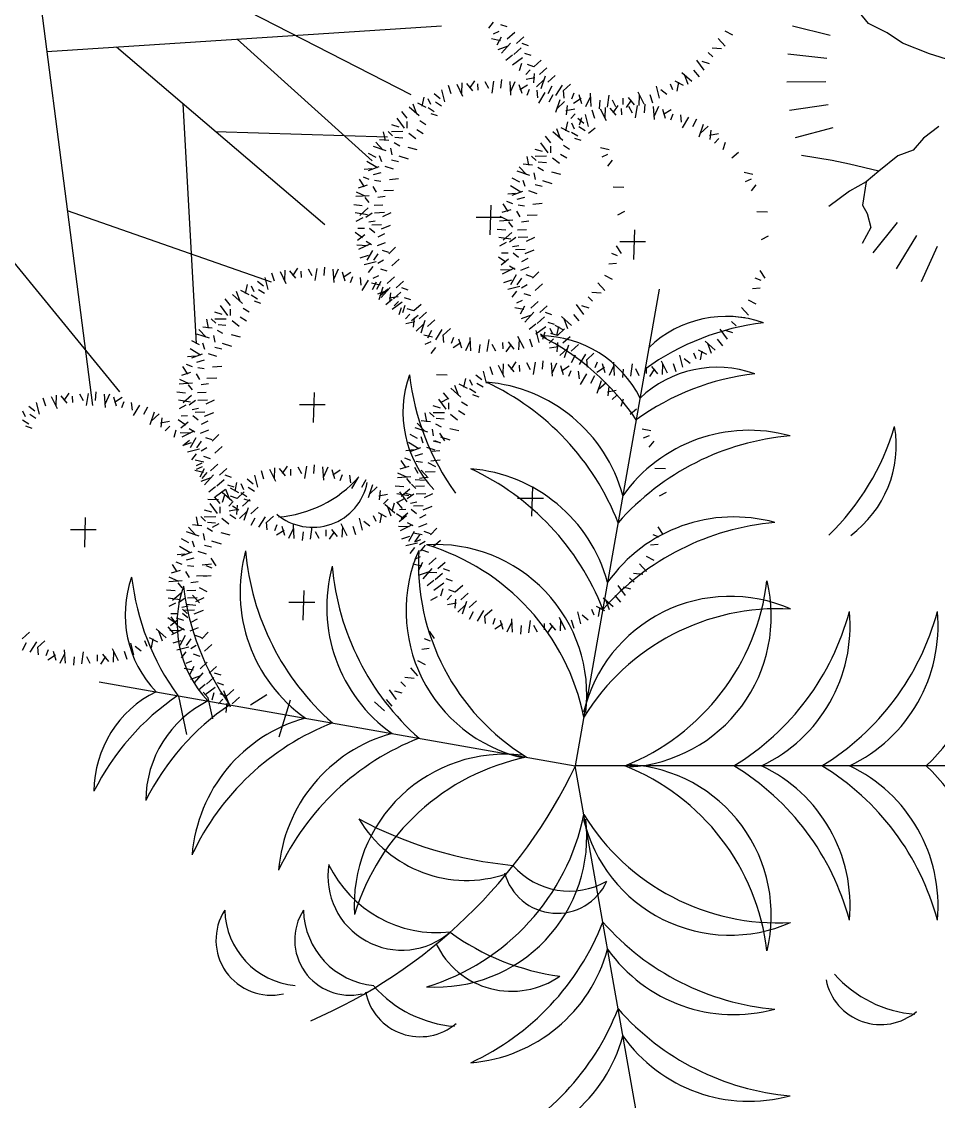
# Model space of a CAD drawing. Header units: millimetres. Extents: x 216896 to 446004, y 63591 to 243769.
# Drawn here: x 395228 to 396462, y 88047 to 89499 of the extents above; entities that cross this region are included whole.
import ezdxf

# ---------------------------------------------------------------- set-up
doc = ezdxf.new("R2010")
doc.units = ezdxf.units.MM
doc.layers.add('green', color=7, linetype='Continuous', true_color=0x45e718)
doc.layers.add('trees', color=7, linetype='Continuous', true_color=0x547000)

msp = doc.modelspace()

# ---------------------------------------------------------------- linework, layer by layer
at = {"layer": 'green'}
for p, q in [((394965.3, 89804.5), (395751.7, 89401.2)), ((395234.8, 89666.3), (395323.1, 88982.8)), ((394878, 89589.7), (395359.3, 89001.3)), ((395261.6, 89459.1), (395793, 89493.5)), ((395862.4, 89498.4), (395855.9, 89490.4)), ((395881.4, 89492), (395872.8, 89494.9)), ((395517.7, 89475.6), (395699.7, 89312.1)), ((395860.3, 89476.4), (395872.1, 89473.9)), ((395870, 89485.9), (395862.2, 89482.4)), ((395867.7, 89467.8), (395873.6, 89478.9)), ((395891.3, 89484.6), (395881.4, 89475.7)), ((395903.7, 89478.6), (395893.8, 89469.8)), ((396174.6, 89466.2), (396165, 89476.6)), ((396174.1, 89486.8), (396184.4, 89481.4)), ((395355.2, 89465.1), (395635.6, 89226.2)), ((395869.2, 89461.6), (395882.5, 89466.5)), ((395885.5, 89470.2), (395873.6, 89456.7)), ((395900, 89463.8), (395890.1, 89454.9)), ((395909.8, 89466.8), (395901.2, 89469.8)), ((396169.5, 89462.5), (396157, 89463.7)), ((395888.4, 89454.2), (395879.5, 89446.8)), ((395901.8, 89450.5), (395888.4, 89440.6)), ((395913.5, 89453.5), (395904.9, 89456.4)), ((395927.1, 89447.5), (395917.2, 89438.6)), ((396135.8, 89447.3), (396145.7, 89434)), ((396143.2, 89445.9), (396153.1, 89442.9)), ((396151.9, 89457.7), (396158.1, 89451.8)), ((395900.3, 89443.1), (395897.3, 89433.2)), ((395912.1, 89434.4), (395906.2, 89428.3)), ((395917.2, 89438.6), (395908.6, 89441.6)), ((395916.9, 89416.8), (395918.1, 89429.3)), ((395934.5, 89437.2), (395924.7, 89428.3)), ((396116.1, 89431), (396129.7, 89419.2)), ((396132.1, 89434), (396139.5, 89425.1)), ((395821.7, 89398.7), (395813.7, 89414.8)), ((395820, 89417), (395819.5, 89402.8)), ((395826.3, 89416), (395834.3, 89406.3)), ((395837.1, 89419.6), (395830.3, 89409.6)), ((395842.1, 89406.9), (395841.9, 89415.5)), ((395856.6, 89409.2), (395851.7, 89418.3)), ((395860.8, 89402.9), (395863.2, 89419.3)), ((395872.8, 89409.7), (395873.9, 89421.3)), ((395886.3, 89400.5), (395885, 89418.5)), ((395891.7, 89418.1), (395885.7, 89405.2)), ((395897.1, 89414.8), (395900.7, 89402.8)), ((395906.7, 89422), (395918.6, 89424.2)), ((395920.6, 89411.7), (395931, 89421.3)), ((395932.4, 89425.9), (395926.6, 89408.8)), ((395945.6, 89426.8), (395935.8, 89417.9)), ((395966.6, 89414.9), (395956.7, 89406)), ((396100.4, 89415.6), (396103.9, 89407.8)), ((396118.6, 89413.3), (396107.4, 89419.2)), ((396109.9, 89405.9), (396112.4, 89417.7)), ((396124.7, 89414.7), (396119.8, 89428.1)), ((395791, 89395.4), (395783, 89401.9)), ((395797.3, 89391.2), (395793.2, 89407.3)), ((395805.8, 89402.1), (395802.3, 89413.1)), ((395908.4, 89413.9), (395898.3, 89407.3)), ((395908.2, 89400.3), (395911.3, 89408.3)), ((395922.5, 89396.9), (395921.4, 89407.1)), ((395923.9, 89389.5), (395932.5, 89403.7)), ((395941.2, 89412.2), (395935.9, 89402)), ((395937.7, 89391.2), (395943.1, 89401.4)), ((395955, 89413.9), (395946.4, 89399.7)), ((395956.4, 89406.5), (395957.5, 89396.2)), ((395970.7, 89403), (395967.6, 89395.1)), ((395981.8, 89388.6), (395978.2, 89400.6)), ((395992.7, 89402.9), (395993.9, 89384.9)), ((396018.1, 89400.4), (396015.7, 89384)), ((396057.2, 89404.7), (396065.2, 89388.5)), ((396058.9, 89386.3), (396059.5, 89400.5)), ((396073.1, 89401.3), (396076.6, 89390.2)), ((396081.7, 89412.2), (396085.7, 89396.1)), ((396087.9, 89408), (396095.9, 89401.5)), ((395444.7, 89388.9), (395462.6, 89065.7)), ((395754.2, 89388.6), (395759.1, 89375.3)), ((395760.4, 89390.1), (395771.5, 89384.2)), ((395769, 89397.5), (395766.5, 89385.7)), ((395778.5, 89387.7), (395775, 89395.6)), ((395792.7, 89385.5), (395784.5, 89390.8)), ((395946.6, 89377.5), (395952.3, 89394.5)), ((395958.3, 89391.7), (395947.9, 89382)), ((395962, 89386.5), (395960.8, 89374)), ((395970.5, 89389.4), (395980.6, 89396.1)), ((395987.2, 89385.2), (395993.2, 89398.2)), ((396006.1, 89393.6), (396005, 89382.1)), ((396022.3, 89394.1), (396027.2, 89385.1)), ((396030.3, 89386.5), (396023.5, 89376.5)), ((396036.8, 89396.4), (396037, 89387.9)), ((396041.8, 89383.8), (396048.6, 89393.8)), ((396052.6, 89387.3), (396044.6, 89397)), ((396054, 89369.8), (396056.5, 89386.2)), ((396066.1, 89376.6), (396067.1, 89388.1)), ((396079.5, 89367.4), (396078.3, 89385.3)), ((395746.8, 89369.4), (395739.4, 89378.2)), ((395762.8, 89372.3), (395749.2, 89384.2)), ((395782.8, 89378.1), (395774.7, 89383.4)), ((395787.5, 89372.3), (395778.9, 89375.3)), ((395972.2, 89381.4), (395960.3, 89379.1)), ((395966.8, 89368.9), (395972.7, 89375.1)), ((395990.5, 89358.1), (395986.5, 89374.2)), ((395999, 89369), (395995.6, 89380)), ((396015, 89365.6), (396007, 89381.7)), ((396013.2, 89383.9), (396012.7, 89369.7)), ((396019.5, 89382.9), (396027.5, 89373.2)), ((396035.3, 89373.8), (396035.2, 89382.4)), ((396049.8, 89376.1), (396044.9, 89385.2)), ((396084.9, 89385), (396079, 89372.1)), ((396090.3, 89381.7), (396094, 89369.6)), ((396101.7, 89380.8), (396091.6, 89374.2)), ((396101.5, 89367.2), (396104.6, 89375.2)), ((396115.7, 89363.8), (396114.7, 89374)), ((395735.7, 89357.5), (395725.8, 89360.5)), ((395743.1, 89356), (395733.2, 89369.4)), ((395746.5, 89356), (395746.7, 89364.7)), ((395771.7, 89360.3), (395763.6, 89365.6)), ((395953.6, 89357), (395964.7, 89351)), ((395962.2, 89364.4), (395959.8, 89352.5)), ((395971.7, 89354.6), (395968.3, 89362.5)), ((395984.2, 89362.3), (395976.2, 89368.8)), ((395986, 89352.4), (395977.8, 89357.7)), ((395978.6, 89360.3), (395981.6, 89370.2)), ((395990.5, 89349.2), (395999.4, 89356.6)), ((396117.2, 89356.4), (396125.7, 89370.6)), ((396130.9, 89358), (396136.3, 89368.3)), ((396139.8, 89344.3), (396145.6, 89361.4)), ((396151.6, 89358.6), (396141.1, 89348.9)), ((395488.7, 89351.3), (395719.9, 89344.1)), ((395714.5, 89351.1), (395716.8, 89339.2)), ((395727, 89345.7), (395720.9, 89351.6)), ((395740.7, 89351.3), (395725.5, 89351)), ((395740.6, 89342.6), (395729.8, 89343.5)), ((395758.4, 89341.5), (395749, 89348.9)), ((395768, 89348.5), (395759.8, 89353.7)), ((395940, 89336.2), (395932.6, 89345.1)), ((395956.1, 89339.2), (395942.5, 89351)), ((395947.4, 89355.5), (395952.4, 89342.2)), ((395976.1, 89345), (395967.9, 89350.3)), ((395980.8, 89339.2), (395972.1, 89342.2)), ((396165.4, 89348.3), (396153.5, 89346)), ((396155.3, 89353.4), (396154.1, 89340.9)), ((396160, 89335.8), (396166, 89342)), ((395718.5, 89325.4), (395701.4, 89331.2)), ((395704.3, 89337.2), (395713.9, 89326.7)), ((395709.4, 89340.9), (395721.9, 89339.7)), ((395726.2, 89320.1), (395724.5, 89329.1)), ((395736.6, 89331.8), (395729.1, 89336)), ((395760, 89326.8), (395748, 89329.8)), ((395928.9, 89324.4), (395919, 89327.3)), ((395936.3, 89322.9), (395926.4, 89336.2)), ((395939.8, 89322.9), (395939.9, 89331.6)), ((395965, 89327.2), (395956.8, 89332.5)), ((396018.6, 89326.9), (396006.8, 89329.4)), ((396171.9, 89327.2), (396174.9, 89337)), ((395704.8, 89316.5), (395694.5, 89321.9)), ((395712.3, 89310.5), (395709.4, 89318.6)), ((395735, 89310.7), (395725.5, 89312.9)), ((395748.4, 89314.3), (395735.7, 89318.5)), ((395907.8, 89317.9), (395910.1, 89306)), ((395920.3, 89312.5), (395914.1, 89318.5)), ((395934, 89318.2), (395918.7, 89317.9)), ((395951.6, 89308.4), (395942.2, 89315.8)), ((395961.3, 89315.4), (395953.1, 89320.6)), ((396008.9, 89317.5), (396016.7, 89320.9)), ((396016.5, 89305), (396023, 89313)), ((396183.7, 89316), (396192.6, 89323.5)), ((395699.1, 89301.3), (395688.8, 89300.3)), ((395706.5, 89302.8), (395692.2, 89311.3)), ((395708.4, 89304), (395694.2, 89298.6)), ((395728.3, 89300.8), (395717, 89304.6)), ((395897.5, 89304), (395907.2, 89293.6)), ((395902.6, 89307.8), (395915.2, 89306.6)), ((395929.9, 89298.7), (395922.3, 89302.9)), ((395933.9, 89309.5), (395923.1, 89310.4)), ((395682, 89287.3), (395688.7, 89277.2)), ((395695.6, 89287.1), (395687.6, 89290.2)), ((395711.3, 89295.8), (395700.8, 89293)), ((395711.2, 89284.3), (395702.7, 89285.6)), ((395734.9, 89287.6), (395722.6, 89286.3)), ((395898, 89283.4), (395887.8, 89288.8)), ((395911.7, 89292.3), (395894.7, 89298.1)), ((395905.5, 89277.4), (395902.7, 89285.5)), ((395919.5, 89287), (395917.7, 89295.9)), ((395941.6, 89281.2), (395929, 89285.3)), ((395953.3, 89293.6), (395941.3, 89296.7)), ((396211.9, 89293.8), (396200, 89296.3)), ((396202.1, 89284.4), (396210, 89287.8)), ((395677.8, 89270.5), (395690.7, 89264.6)), ((395681.1, 89275.9), (395693.2, 89279.6)), ((395705.5, 89269.8), (395700.8, 89277.6)), ((395728.2, 89271.9), (395715, 89271.5)), ((395899.7, 89269.7), (395885.5, 89278.2)), ((395901.7, 89270.9), (395887.4, 89265.4)), ((395921.6, 89267.7), (395910.2, 89271.5)), ((395928.3, 89277.6), (395918.8, 89279.7)), ((396038.2, 89276), (396024, 89276.5)), ((396209.8, 89271.8), (396216.3, 89279.8)), ((395695.5, 89265.1), (395677.5, 89263.9)), ((395695.6, 89255.9), (395690.2, 89262.6)), ((395716.9, 89263.9), (395707.3, 89262.7)), ((395888.9, 89254), (395880.9, 89257.1)), ((395892.3, 89268.2), (395882.1, 89267.2)), ((395904.5, 89262.7), (395894.1, 89259.9)), ((395289.2, 89245.2), (395563.5, 89149.3)), ((395686.2, 89251.7), (395674.7, 89252.7)), ((395693, 89239.6), (395676.6, 89242.1)), ((395694.2, 89248.6), (395682.7, 89238.6)), ((395699.7, 89241.8), (395690.8, 89235.6)), ((395714, 89252.4), (395702.1, 89252)), ((395715.9, 89242.3), (395702.6, 89241.8)), ((395724.8, 89242.2), (395713.6, 89236.8)), ((395859.1, 89252.3), (395857.9, 89212.3)), ((395874.4, 89242.8), (395886.4, 89246.5)), ((395875.3, 89254.2), (395881.9, 89244)), ((395898.7, 89236.6), (395894, 89244.5)), ((395904.5, 89251.2), (395895.9, 89252.5)), ((395928.2, 89254.5), (395915.9, 89253.2)), ((396030.3, 89239.4), (396039.4, 89244.3)), ((396231.4, 89242.8), (396217.2, 89243.4)), ((395686.7, 89235.4), (395677.7, 89230.6)), ((395703.6, 89231), (395695.1, 89229.3)), ((395712.2, 89226), (395698.9, 89225.5)), ((395873.9, 89236), (395839.4, 89236)), ((395888.7, 89232), (395870.7, 89230.8)), ((395871.1, 89237.4), (395884, 89231.5)), ((395888.9, 89222.8), (395883.4, 89229.5)), ((395910.2, 89230.8), (395900.5, 89229.6)), ((395921.5, 89238.8), (395908.2, 89238.3)), ((395676.4, 89215.9), (395686.4, 89209.1)), ((395679.9, 89205.1), (395689.6, 89213.1)), ((395689, 89221), (395680.4, 89220.8)), ((395703.2, 89215.3), (395696.1, 89221.1)), ((395715.9, 89213.8), (395707.3, 89209.4)), ((395723.8, 89225.2), (395711.5, 89220.2)), ((395879.5, 89218.6), (395867.9, 89219.6)), ((395887.5, 89215.4), (395876, 89205.4)), ((395907.3, 89219.3), (395895.3, 89218.9)), ((396052.4, 89219.2), (396051.1, 89179.2)), ((396223.6, 89206.2), (396232.7, 89211.1)), ((395678.9, 89198.9), (395693.1, 89198.3)), ((395697.3, 89200.6), (395681.1, 89192.6)), ((395698.6, 89199), (395691.2, 89203.4)), ((395717.2, 89201.9), (395706, 89197.5)), ((395886.3, 89206.5), (395869.9, 89209)), ((395880, 89202.3), (395870.9, 89197.4)), ((395892.9, 89208.7), (395884.1, 89202.5)), ((395896.9, 89197.8), (395888.4, 89196.2)), ((395909.2, 89209.2), (395895.9, 89208.7)), ((395918, 89209), (395906.9, 89203.7)), ((396035.1, 89187.5), (396028.4, 89197.6)), ((396067.2, 89202.9), (396032.6, 89202.9)), ((395693.9, 89184.6), (395682.8, 89181.2)), ((395699.9, 89191.6), (395692.5, 89178.2)), ((395707.3, 89187.1), (395701.1, 89178.2)), ((395722.1, 89188.6), (395713.4, 89191.6)), ((395730.7, 89196), (395722.1, 89187.1)), ((395869.6, 89182.8), (395879.6, 89176)), ((395882.3, 89187.8), (395873.7, 89187.7)), ((395896.4, 89182.2), (395889.3, 89188)), ((395905.4, 89192.9), (395892.2, 89192.4)), ((395917.1, 89192), (395904.8, 89187.1)), ((396021.5, 89187.7), (396029.4, 89184.6)), ((395599.2, 89167.5), (395592.4, 89157.5)), ((395635, 89157.7), (395636, 89169.2)), ((395704.8, 89176.1), (395688.7, 89172.1)), ((395700.6, 89169.8), (395694, 89161.9)), ((395714.7, 89178.2), (395707.3, 89173.8)), ((395735.7, 89179.7), (395725.8, 89170.8)), ((395873.2, 89172), (395882.9, 89180)), ((395890.5, 89167.5), (395874.4, 89159.5)), ((395891.9, 89165.9), (395884.5, 89170.3)), ((395910.4, 89168.8), (395899.3, 89164.4)), ((395909.2, 89180.7), (395900.5, 89176.2)), ((396018, 89173.5), (396028.3, 89174.5)), ((395559.4, 89139.1), (395555.4, 89155.2)), ((395567.9, 89150), (395564.5, 89161.1)), ((395583.9, 89146.6), (395575.9, 89162.8)), ((395582.1, 89165), (395581.6, 89150.8)), ((395588.4, 89164), (395596.4, 89154.3)), ((395604.2, 89154.9), (395604, 89163.4)), ((395618.7, 89157.2), (395613.8, 89166.2)), ((395622.9, 89150.9), (395625.3, 89167.3)), ((395648.4, 89148.4), (395647.2, 89166.4)), ((395653.8, 89166.1), (395647.9, 89153.1)), ((395659.2, 89162.7), (395662.9, 89150.7)), ((395670.6, 89161.9), (395660.4, 89155.2)), ((395670.4, 89148.3), (395673.5, 89156.3)), ((395684.6, 89144.8), (395683.6, 89155.1)), ((395708.2, 89157.3), (395700.4, 89153.9)), ((395719.6, 89163.4), (395711, 89166.4)), ((395729.5, 89156), (395719.6, 89147.1)), ((395872.2, 89165.7), (395886.4, 89165.2)), ((395893.1, 89158.5), (395885.7, 89145.1)), ((395900.5, 89154), (395894.4, 89145.1)), ((395915.3, 89155.5), (395906.7, 89158.5)), ((395924, 89162.9), (395915.3, 89154)), ((396012.3, 89158.3), (396022.5, 89152.9)), ((396214.7, 89154.6), (396222.7, 89151.5)), ((396228.3, 89154.4), (396221.7, 89164.5)), ((395531.1, 89145.5), (395528.7, 89133.6)), ((395540.6, 89135.7), (395537.2, 89143.5)), ((395553.1, 89143.3), (395545.1, 89149.8)), ((395554.8, 89133.5), (395546.7, 89138.7)), ((395686.1, 89137.4), (395694.6, 89151.6)), ((395698.4, 89147.9), (395710.3, 89145.4)), ((395699.8, 89139.1), (395705.2, 89149.3)), ((395705.9, 89139.2), (395711.8, 89150.3)), ((395708.7, 89125.4), (395714.4, 89142.5)), ((395720.4, 89139.6), (395710, 89130)), ((395723.6, 89141.7), (395711.8, 89128.1)), ((395741.8, 89150.1), (395732, 89141.2)), ((395748, 89138.2), (395739.4, 89141.2)), ((395887.1, 89151.5), (395876.1, 89148.1)), ((395898, 89143), (395881.9, 89139)), ((395907.9, 89145.1), (395900.5, 89140.7)), ((395928.9, 89146.6), (395919, 89137.7)), ((396085.9, 89139.2), (395972.9, 88498.4)), ((396012.8, 89137.6), (396003.2, 89148.1)), ((396211.3, 89140.3), (396221.5, 89141.4)), ((395508.9, 89117.3), (395501.5, 89126.2)), ((395525, 89120.3), (395511.4, 89132.1)), ((395516.3, 89136.6), (395521.3, 89123.2)), ((395522.5, 89138), (395533.6, 89132.1)), ((395545, 89126.1), (395536.8, 89131.3)), ((395707.3, 89133), (395720.7, 89138)), ((395726.6, 89125.6), (395717.7, 89118.2)), ((395734.3, 89129.3), (395722.4, 89127.1)), ((395724.2, 89134.5), (395722.9, 89122)), ((395738.1, 89135.3), (395728.3, 89126.4)), ((395751.7, 89124.9), (395743.1, 89127.9)), ((395893.8, 89136.7), (395887.3, 89128.7)), ((395901.5, 89124.2), (395893.6, 89120.8)), ((395912.9, 89130.3), (395904.2, 89133.3)), ((395990.1, 89129.2), (395996.2, 89123.2)), ((396007.7, 89133.9), (395995.2, 89135.1)), ((396205.5, 89125.1), (396215.8, 89119.8)), ((395505.2, 89104), (395495.3, 89117.3)), ((395508.7, 89104), (395508.8, 89112.6)), ((395533.9, 89108.3), (395525.7, 89113.5)), ((395549.7, 89120.3), (395541, 89123.2)), ((395739.9, 89121.9), (395726.6, 89112.1)), ((395728.9, 89116.9), (395734.8, 89123)), ((395738.4, 89114.5), (395735.5, 89104.7)), ((395740.8, 89108.2), (395743.7, 89118.1)), ((395755.4, 89110.1), (395746.8, 89113.1)), ((395765.3, 89119), (395755.4, 89110.1)), ((395891.7, 89114.7), (395903.5, 89112.3)), ((395899.1, 89106.1), (395905, 89117.2)), ((395922.7, 89122.9), (395912.9, 89114)), ((395935.1, 89117), (395925.2, 89108.1)), ((395974, 89118.8), (395983.9, 89105.5)), ((395981.4, 89117.3), (395991.3, 89114.3)), ((396206.1, 89104.5), (396196.4, 89114.9)), ((395476.7, 89099), (395478.9, 89087.1)), ((395489.2, 89093.6), (395483, 89099.5)), ((395502.9, 89099.2), (395487.6, 89099)), ((395497.8, 89105.5), (395487.9, 89108.4)), ((395520.5, 89089.4), (395511.1, 89096.8)), ((395530.2, 89096.4), (395522, 89101.7)), ((395750.3, 89105.9), (395744.4, 89099.7)), ((395744.9, 89093.4), (395756.8, 89095.7)), ((395752.6, 89097.1), (395761.5, 89104.5)), ((395755, 89088.3), (395756.3, 89100.8)), ((395772.7, 89108.6), (395762.8, 89099.7)), ((395770.5, 89097.3), (395764.8, 89080.3)), ((395783.8, 89098.2), (395773.9, 89089.4)), ((395900.6, 89099.9), (395913.9, 89104.9)), ((395916.9, 89108.6), (395905, 89095)), ((395931.4, 89102.2), (395921.5, 89093.3)), ((395941.3, 89105.1), (395932.6, 89108.1)), ((395954.3, 89102.5), (395967.8, 89090.6)), ((395962.9, 89086.2), (395958, 89099.5)), ((395970.3, 89105.5), (395977.7, 89096.6)), ((396183.3, 89096), (396189.5, 89090.1)), ((396200.9, 89100.8), (396188.4, 89102)), ((395466.4, 89085.1), (395476.1, 89074.7)), ((395471.5, 89088.8), (395484.1, 89087.6)), ((395498.7, 89079.7), (395491.2, 89083.9)), ((395502.7, 89090.6), (395492, 89091.5)), ((395758.8, 89083.1), (395769.2, 89092.8)), ((395779.4, 89083.7), (395774, 89073.4)), ((395793.1, 89085.3), (395784.6, 89071.1)), ((395804.8, 89086.4), (395794.9, 89077.5)), ((395919.8, 89092.5), (395911, 89085.1)), ((395933.2, 89088.8), (395919.8, 89078.9)), ((395919.8, 89083.6), (395923.8, 89067.5)), ((395931.7, 89081.4), (395928.7, 89071.5)), ((395945, 89091.8), (395936.3, 89094.8)), ((395938.6, 89087.1), (395942.1, 89079.2)), ((395956.7, 89084.7), (395945.6, 89090.6)), ((395948.1, 89077.3), (395950.6, 89089.2)), ((395958.5, 89085.9), (395948.7, 89077)), ((396167.3, 89085.7), (396177.1, 89072.3)), ((396174.7, 89084.2), (396184.5, 89081.2)), ((395466.9, 89064.5), (395456.7, 89069.9)), ((395480.6, 89073.4), (395463.5, 89079.1)), ((395474.4, 89058.4), (395471.6, 89066.6)), ((395488.4, 89068), (395486.6, 89077)), ((395510.5, 89062.3), (395497.9, 89066.4)), ((395522.2, 89074.7), (395510.1, 89077.8)), ((395780.8, 89074.9), (395768.9, 89077.4)), ((395771, 89065.4), (395778.8, 89068.9)), ((395794.6, 89077.9), (395795.6, 89067.7)), ((395808.9, 89074.5), (395805.8, 89066.5)), ((395808.7, 89060.9), (395818.8, 89067.5)), ((395820, 89060), (395816.3, 89072.1)), ((395825.4, 89056.7), (395831.3, 89069.6)), ((395830.8, 89074.3), (395832, 89056.3)), ((395856.3, 89071.9), (395853.9, 89055.5)), ((395875, 89067.9), (395875.2, 89059.3)), ((395890.8, 89058.8), (395882.8, 89068.5)), ((395895.3, 89076.1), (395903.4, 89060)), ((395897.1, 89057.8), (395897.6, 89072)), ((395911.3, 89072.7), (395914.7, 89061.7)), ((395926.1, 89079.4), (395934.1, 89072.9)), ((395943.5, 89072.8), (395937.6, 89066.6)), ((395948.7, 89077), (395940, 89079.9)), ((395948.3, 89055.1), (395949.5, 89067.7)), ((395966, 89075.5), (395956.1, 89066.6)), ((396147.5, 89069.4), (396161.1, 89057.5)), ((396156.1, 89053.1), (396151.2, 89066.4)), ((396163.6, 89072.3), (396171, 89063.4)), ((395468.6, 89050.8), (395454.4, 89059.3)), ((395470.6, 89052), (395456.3, 89046.5)), ((395490.5, 89048.8), (395479.1, 89052.5)), ((395497.2, 89058.7), (395487.7, 89060.8)), ((395778.7, 89052.9), (395785.2, 89060.9)), ((395844.3, 89065.1), (395843.2, 89053.6)), ((395860.5, 89065.6), (395865.4, 89056.5)), ((395880, 89055.2), (395886.8, 89065.2)), ((395938.1, 89060.3), (395950, 89062.5)), ((395952, 89050), (395962.5, 89059.7)), ((395963.8, 89064.2), (395958, 89047.1)), ((395977.1, 89065.1), (395967.2, 89056.2)), ((395986.4, 89052.2), (395977.9, 89038)), ((395998, 89053.3), (395988.2, 89044.4)), ((396131.9, 89053.9), (396135.3, 89046.1)), ((396150, 89051.6), (396138.9, 89057.5)), ((396141.3, 89044.2), (396143.8, 89056)), ((395457.7, 89035), (395449.8, 89038.1)), ((395461.2, 89049.3), (395450.9, 89048.2)), ((395473.4, 89043.8), (395462.9, 89041)), ((395877.7, 89020.6), (395869.7, 89036.7)), ((395876, 89039), (395875.4, 89024.8)), ((395882.2, 89038), (395890.2, 89028.2)), ((395893, 89041.5), (395886.2, 89031.5)), ((395898, 89028.9), (395897.9, 89037.4)), ((395912.5, 89031.1), (395907.7, 89040.2)), ((395916.7, 89024.8), (395919.2, 89041.3)), ((395928.8, 89031.7), (395929.8, 89043.2)), ((395942.2, 89022.4), (395941, 89040.4)), ((395947.6, 89040), (395941.7, 89027.1)), ((395953, 89036.7), (395956.7, 89024.7)), ((395972.7, 89050.5), (395967.3, 89040.3)), ((395987.9, 89044.8), (395988.9, 89034.5)), ((396002.1, 89041.4), (395999, 89033.4)), ((396013.2, 89026.9), (396009.6, 89038.9)), ((396024.1, 89041.2), (396025.3, 89023.2)), ((396049.6, 89038.8), (396047.1, 89022.3)), ((396088.6, 89043), (396096.6, 89026.9)), ((396090.3, 89024.6), (396090.9, 89038.9)), ((396104.6, 89039.6), (396108, 89028.6)), ((396113.1, 89050.5), (396117.1, 89034.4)), ((396119.4, 89046.3), (396127.3, 89039.8)), ((395443.3, 89023.9), (395455.3, 89027.6)), ((395444.2, 89035.2), (395450.8, 89025.1)), ((395467.6, 89017.7), (395462.9, 89025.5)), ((395473.4, 89032.2), (395464.8, 89033.6)), ((395497.1, 89035.5), (395484.7, 89034.3)), ((395800.3, 89023.9), (395786.1, 89024.4)), ((395846.9, 89017.3), (395838.9, 89023.8)), ((395853.2, 89013.1), (395849.2, 89029.2)), ((395861.7, 89024), (395858.3, 89035)), ((395964.4, 89035.8), (395954.3, 89029.2)), ((395964.2, 89022.3), (395967.3, 89030.2)), ((395978.4, 89018.8), (395977.4, 89029.1)), ((395979.9, 89011.4), (395988.4, 89025.6)), ((395993.6, 89013.1), (395999, 89023.3)), ((396001.9, 89027.8), (396012, 89034.4)), ((396018.7, 89023.6), (396024.6, 89036.5)), ((396037.5, 89032), (396036.5, 89020.4)), ((396053.8, 89032.5), (396058.6, 89023.4)), ((396068.2, 89034.7), (396068.4, 89026.2)), ((396073.3, 89022.1), (396080.1, 89032.1)), ((396084.1, 89025.6), (396076.1, 89035.4)), ((395457.6, 89013.1), (395439.6, 89011.8)), ((395440, 89018.5), (395452.9, 89012.5)), ((395457.7, 89003.9), (395452.3, 89010.6)), ((395479.1, 89011.9), (395469.4, 89010.7)), ((395490.4, 89019.9), (395477.1, 89019.4)), ((395810.1, 89010.5), (395815.1, 88997.2)), ((395816.3, 89012), (395827.4, 89006.1)), ((395825, 89019.4), (395822.5, 89007.6)), ((395834.4, 89009.7), (395831, 89017.5)), ((395848.7, 89007.4), (395840.5, 89012.7)), ((396002.5, 88999.4), (396008.3, 89016.5)), ((396014.3, 89013.6), (396003.8, 89003.9)), ((396018, 89008.5), (396016.8, 88995.9)), ((395276.1, 88978.6), (395268, 88994.7)), ((395274.3, 88997), (395273.8, 88982.8)), ((395280.6, 88996), (395288.6, 88986.2)), ((395291.4, 88999.5), (395284.6, 88989.5)), ((395296.4, 88986.9), (395296.2, 88995.4)), ((395310.9, 88989.1), (395306, 88998.2)), ((395315.1, 88982.8), (395317.5, 88999.3)), ((395327.1, 88989.7), (395328.2, 89001.2)), ((395340.6, 88980.4), (395339.4, 88998.4)), ((395346, 88998), (395340.1, 88985.1)), ((395351.4, 88994.7), (395355.1, 88982.7)), ((395362.8, 88993.8), (395352.6, 88987.2)), ((395448.3, 88999.6), (395436.8, 89000.7)), ((395456.4, 88996.5), (395444.9, 88986.5)), ((395476.2, 89000.3), (395464.2, 89000)), ((395621.3, 89000.3), (395620, 88960.3)), ((395802.7, 88991.3), (395795.3, 89000.2)), ((395818.8, 88994.2), (395805.2, 89006.1)), ((395838.8, 89000), (395830.6, 89005.3)), ((395843.5, 88994.2), (395834.8, 88997.2)), ((396028.1, 89003.3), (396016.3, 89001.1)), ((396022.7, 88990.8), (396028.7, 88997)), ((395245.3, 88975.3), (395237.3, 88981.8)), ((395251.6, 88971.1), (395247.6, 88987.2)), ((395260.1, 88982), (395256.7, 88993)), ((395362.5, 88980.3), (395365.7, 88988.2)), ((395376.8, 88976.8), (395375.8, 88987.1)), ((395378.3, 88969.4), (395386.8, 88983.6)), ((395392, 88971.1), (395397.4, 88981.3)), ((395455.2, 88987.6), (395438.7, 88990)), ((395448.9, 88983.4), (395439.8, 88978.5)), ((395461.8, 88989.8), (395453, 88983.5)), ((395465.7, 88978.9), (395457.3, 88977.3)), ((395478, 88990.2), (395464.8, 88989.8)), ((395486.9, 88990.1), (395475.7, 88984.7)), ((395636.1, 88984), (395601.5, 88984)), ((395791.6, 88979.4), (395781.8, 88982.4)), ((395799, 88977.9), (395789.2, 88991.3)), ((395792.5, 88987.3), (395801.6, 88992.2)), ((395802.5, 88978), (395802.7, 88986.6)), ((395827.7, 88982.3), (395819.5, 88987.5)), ((396034.6, 88982.2), (396037.6, 88992.1)), ((395232.8, 88967.7), (395229.3, 88975.5)), ((395247, 88965.4), (395238.9, 88970.7)), ((395400.9, 88957.4), (395406.6, 88974.5)), ((395412.6, 88971.6), (395402.2, 88961.9)), ((395416.4, 88966.5), (395415.1, 88953.9)), ((395451.1, 88968.9), (395442.6, 88968.7)), ((395465.3, 88963.3), (395458.2, 88969)), ((395474.3, 88973.9), (395461.1, 88973.5)), ((395486, 88973.1), (395473.6, 88968.1)), ((395770.5, 88973), (395772.8, 88961.1)), ((395783, 88967.6), (395776.8, 88973.5)), ((395796.7, 88973.2), (395781.5, 88972.9)), ((395796.6, 88964.6), (395785.8, 88965.5)), ((395814.3, 88963.4), (395804.9, 88970.8)), ((395824, 88970.4), (395815.8, 88975.7)), ((396046.5, 88971.1), (396055.3, 88978.5)), ((395237.2, 88958), (395229, 88963.3)), ((395241.8, 88952.2), (395233.2, 88955.2)), ((395426.5, 88961.3), (395414.6, 88959.1)), ((395421.1, 88948.8), (395427, 88955)), ((395433, 88940.2), (395435.9, 88950.1)), ((395438.5, 88963.9), (395448.5, 88957.1)), ((395442, 88953.1), (395451.8, 88961.1)), ((395460.8, 88946.9), (395453.4, 88951.4)), ((395479.3, 88949.9), (395468.2, 88945.4)), ((395478.1, 88961.7), (395469.4, 88957.3)), ((395774.4, 88947.3), (395757.4, 88953.1)), ((395760.2, 88959.1), (395769.9, 88948.7)), ((395765.4, 88962.8), (395777.9, 88961.6)), ((395782.2, 88942), (395780.5, 88951)), ((395792.6, 88953.7), (395785, 88957.9)), ((395816, 88948.7), (395804, 88951.7)), ((396074.6, 88948.9), (396062.7, 88951.3)), ((395441, 88946.8), (395455.2, 88946.3)), ((395459.4, 88948.6), (395443.3, 88940.5)), ((395444.8, 88929.1), (395453.7, 88936.5)), ((395462, 88939.5), (395454.6, 88926.2)), ((395469.4, 88935.1), (395463.2, 88926.2)), ((395484.2, 88936.6), (395475.6, 88939.5)), ((395492.9, 88944), (395484.2, 88935.1)), ((395760.7, 88938.5), (395750.5, 88943.8)), ((395768.2, 88932.4), (395765.4, 88940.6)), ((395783.6, 88935.7), (395791.6, 88932.6)), ((395797.2, 88935.5), (395790.6, 88945.6)), ((395804.3, 88936.3), (395791.7, 88940.4)), ((396064.8, 88939.4), (396072.7, 88942.8)), ((395456, 88932.6), (395445, 88929.2)), ((395466.9, 88924.1), (395450.8, 88920)), ((395476.8, 88926.2), (395469.4, 88921.7)), ((395497.8, 88927.7), (395487.9, 88918.8)), ((395755, 88923.3), (395744.8, 88922.2)), ((395762.4, 88924.7), (395748.2, 88933.3)), ((395764.4, 88925.9), (395750.2, 88920.5)), ((395784.3, 88922.8), (395772.9, 88926.5)), ((395780.2, 88921.4), (395790.4, 88922.5)), ((395791, 88932.6), (395781.5, 88934.8)), ((396072.5, 88926.9), (396079, 88934.9)), ((395462.7, 88917.8), (395456.2, 88909.8)), ((395473, 88906.9), (395461.1, 88909.3)), ((395481.8, 88911.4), (395473.1, 88914.3)), ((395738, 88909.2), (395744.6, 88899.1)), ((395751.6, 88909), (395743.6, 88912.1)), ((395767.2, 88917.8), (395756.8, 88914.9)), ((395767.2, 88906.2), (395758.6, 88907.6)), ((395774.4, 88906.2), (395784.7, 88900.8)), ((395790.9, 88909.5), (395778.6, 88908.2)), ((395460.6, 88895.8), (395472.4, 88893.3)), ((395470.3, 88905.3), (395462.5, 88901.8)), ((395463.2, 88897.4), (395471, 88900.8)), ((395468, 88887.2), (395473.9, 88898.3)), ((395470.8, 88884.9), (395477.4, 88892.9)), ((395491.6, 88904), (395481.8, 88895.1)), ((395504, 88898), (395494.1, 88889.2)), ((395553.9, 88884), (395550.5, 88895)), ((395569.9, 88880.6), (395561.9, 88896.7)), ((395568.1, 88898.9), (395567.6, 88884.7)), ((395574.4, 88898), (395582.4, 88888.2)), ((395585.2, 88901.5), (395578.4, 88891.5)), ((395590.2, 88888.8), (395590.1, 88897.4)), ((395604.7, 88891.1), (395599.8, 88900.2)), ((395608.9, 88884.8), (395611.4, 88901.2)), ((395621, 88891.6), (395622, 88903.2)), ((395634.4, 88882.4), (395633.2, 88900.4)), ((395639.8, 88900), (395633.9, 88887.1)), ((395645.2, 88896.7), (395648.9, 88884.7)), ((395656.6, 88895.8), (395646.4, 88889.2)), ((395733.8, 88892.5), (395746.7, 88886.5)), ((395737.1, 88897.9), (395749.2, 88901.5)), ((395761.4, 88891.7), (395756.7, 88899.5)), ((395775, 88885.6), (395765.3, 88896)), ((395784.2, 88893.8), (395770.9, 88893.4)), ((396094.1, 88897.9), (396079.9, 88898.4)), ((395469.5, 88881), (395482.8, 88885.9)), ((395485.8, 88889.6), (395473.9, 88876.1)), ((395500.3, 88883.2), (395490.4, 88874.3)), ((395510.1, 88886.2), (395501.5, 88889.2)), ((395517.1, 88879.4), (395514.7, 88867.6)), ((395526.6, 88869.6), (395523.2, 88877.5)), ((395539.1, 88877.3), (395531.1, 88883.8)), ((395545.4, 88873.1), (395541.4, 88889.2)), ((395656.4, 88882.2), (395659.5, 88890.2)), ((395670.6, 88878.8), (395669.6, 88889.1)), ((395672.1, 88871.4), (395680.6, 88885.6)), ((395685.8, 88873.1), (395691.2, 88883.3)), ((395751.4, 88887), (395733.4, 88885.8)), ((395751.6, 88877.9), (395746.1, 88884.6)), ((395752.2, 88877.1), (395758.4, 88871.2)), ((395769.8, 88881.9), (395757.3, 88883.1)), ((395772.9, 88885.9), (395763.2, 88884.6)), ((395488.7, 88873.6), (395479.8, 88866.2)), ((395502.1, 88869.9), (395488.7, 88860)), ((395511, 88854.2), (395497.4, 88866.1)), ((395500.6, 88862.5), (395497.6, 88852.6)), ((395502.3, 88870.5), (395507.3, 88857.2)), ((395513.9, 88872.9), (395505.2, 88875.8)), ((395508.5, 88872), (395519.6, 88866.1)), ((395527.4, 88866.9), (395517.6, 88858)), ((395531, 88860), (395522.8, 88865.3)), ((395540.9, 88867.4), (395532.7, 88872.7)), ((395694.7, 88859.4), (395700.5, 88876.5)), ((395706.4, 88873.6), (395696, 88863.9)), ((395720.3, 88863.3), (395708.4, 88861.1)), ((395710.2, 88868.5), (395709, 88855.9)), ((395742.2, 88873.6), (395730.6, 88874.6)), ((395749, 88861.6), (395732.6, 88864)), ((395736.1, 88866.7), (395746, 88853.4)), ((395750.2, 88870.5), (395738.7, 88860.5)), ((395743.6, 88865.3), (395753.4, 88862.3)), ((395755.6, 88863.8), (395746.8, 88857.5)), ((395770, 88874.3), (395758, 88873.9)), ((395771.9, 88864.2), (395758.6, 88863.8)), ((395780.7, 88864.1), (395769.6, 88858.7)), ((395915.1, 88874.2), (395913.8, 88834.2)), ((396086.3, 88861.3), (396095.4, 88866.2)), ((395492.5, 88855.9), (395478.3, 88856.4)), ((395491.2, 88837.9), (395481.3, 88851.3)), ((395494.9, 88851.3), (395487.5, 88860.2)), ((395512.4, 88853.8), (395506.5, 88847.7)), ((395517.6, 88858), (395508.9, 88861)), ((395517.2, 88836.2), (395518.4, 88848.7)), ((395534.8, 88856.6), (395525, 88847.7)), ((395535.7, 88854.2), (395527, 88857.2)), ((395714.9, 88850.8), (395720.9, 88857)), ((395716.4, 88850.4), (395730, 88838.6)), ((395726.8, 88842.2), (395729.7, 88852.1)), ((395732.4, 88853.4), (395739.8, 88844.5)), ((395742.7, 88857.4), (395733.6, 88852.5)), ((395759.6, 88852.9), (395751.1, 88851.2)), ((395929.9, 88857.9), (395895.3, 88857.9)), ((395475.2, 88827.6), (395469, 88833.5)), ((395483.8, 88839.4), (395473.9, 88842.4)), ((395494.7, 88838), (395494.8, 88846.6)), ((395507, 88841.4), (395518.9, 88843.6)), ((395516.2, 88830.4), (395508, 88835.7)), ((395519.9, 88842.2), (395511.7, 88847.5)), ((395520.9, 88831.1), (395531.3, 88840.7)), ((395532.7, 88845.3), (395526.9, 88828.2)), ((395545.9, 88846.2), (395536.1, 88837.3)), ((395566.9, 88834.3), (395557.1, 88825.4)), ((395700.8, 88835), (395704.2, 88827.2)), ((395718.9, 88832.7), (395707.8, 88838.6)), ((395710.2, 88825.3), (395712.7, 88837.1)), ((395725, 88834.1), (395720.1, 88847.5)), ((395732.3, 88837.9), (395742.3, 88831)), ((395735.9, 88827), (395745.6, 88835)), ((395745, 88842.9), (395736.4, 88842.7)), ((395738.6, 88831.1), (395747.5, 88838.5)), ((395759.1, 88837.3), (395752, 88843)), ((395768.2, 88847.9), (395754.9, 88847.5)), ((395771.9, 88835.7), (395763.2, 88831.3)), ((395779.8, 88847.1), (395767.5, 88842.1)), ((395313.4, 88832.2), (395312.2, 88792.2)), ((395452.4, 88819.1), (395462.1, 88808.6)), ((395457.5, 88822.8), (395470.1, 88821.6)), ((395462.7, 88833), (395464.9, 88821.1)), ((395488.9, 88833.2), (395473.6, 88832.9)), ((395488.7, 88824.5), (395478, 88825.4)), ((395484.7, 88819.3), (395493.7, 88824.2)), ((395506.5, 88823.4), (395497.1, 88830.8)), ((395541.5, 88831.6), (395536.2, 88821.4)), ((395555.3, 88833.3), (395546.7, 88819.1)), ((395556.7, 88825.9), (395557.8, 88815.6)), ((395571, 88822.4), (395567.9, 88814.5)), ((395582.1, 88808), (395578.5, 88820)), ((395593, 88822.3), (395594.2, 88804.3)), ((395618.4, 88819.8), (395616, 88803.4)), ((395657.5, 88824.1), (395665.5, 88807.9)), ((395659.2, 88805.7), (395659.8, 88819.9)), ((395673.4, 88820.7), (395676.9, 88809.6)), ((395682, 88831.6), (395686, 88815.5)), ((395688.2, 88827.4), (395696.2, 88820.9)), ((395734.9, 88820.8), (395749.1, 88820.2)), ((395753.2, 88822.5), (395737.1, 88814.5)), ((395754.6, 88820.9), (395747.2, 88825.3)), ((395773.1, 88823.9), (395762, 88819.4)), ((396091, 88809.4), (396084.4, 88819.6)), ((395328.2, 88815.9), (395293.7, 88815.9)), ((395466.6, 88807.3), (395449.5, 88813.1)), ((395474.4, 88802), (395472.6, 88811)), ((395484.8, 88813.7), (395477.2, 88817.9)), ((395508.2, 88808.7), (395496.2, 88811.7)), ((395570.8, 88808.8), (395580.9, 88815.5)), ((395587.5, 88804.6), (395593.5, 88817.6)), ((395606.4, 88813), (395605.4, 88801.5)), ((395622.6, 88813.5), (395627.5, 88804.5)), ((395637.1, 88815.8), (395637.3, 88807.3)), ((395642.1, 88803.2), (395649, 88813.2)), ((395653, 88806.7), (395645, 88816.4)), ((395749.8, 88806.6), (395738.8, 88803.1)), ((395755.8, 88813.5), (395748.4, 88800.2)), ((395766.8, 88808.9), (395754.9, 88811.3)), ((395763.2, 88809.1), (395757.1, 88800.2)), ((395778, 88810.5), (395769.4, 88813.5)), ((395786.7, 88817.9), (395778, 88809.1)), ((396077.4, 88809.6), (396085.4, 88806.5)), ((395454.6, 88784.7), (395440.4, 88793.3)), ((395452.9, 88798.4), (395442.7, 88803.8)), ((395460.4, 88792.4), (395457.6, 88800.6)), ((395483.2, 88792.6), (395473.7, 88794.8)), ((395496.5, 88796.3), (395483.9, 88800.4)), ((395760.7, 88798), (395744.6, 88794)), ((395756.5, 88791.8), (395750, 88783.8)), ((395757, 88799.4), (395764.9, 88802.8)), ((395770.6, 88800.2), (395763.2, 88795.7)), ((395764.7, 88786.9), (395771.2, 88794.9)), ((395791.6, 88801.6), (395781.8, 88792.8)), ((396074, 88795.4), (396084.2, 88796.4)), ((395447.2, 88783.2), (395436.9, 88782.2)), ((395456.6, 88785.9), (395442.3, 88780.5)), ((395459.4, 88777.8), (395449, 88774.9)), ((395476.5, 88782.8), (395465.1, 88786.5)), ((395489.4, 88767.4), (395482.7, 88777.6)), ((395764.2, 88779.2), (395756.3, 88775.8)), ((395775.6, 88785.3), (395766.9, 88788.3)), ((395785.5, 88777.9), (395775.6, 88769.1)), ((396068.3, 88780.2), (396078.5, 88774.8)), ((395429.3, 88757.9), (395441.3, 88761.5)), ((395430.2, 88769.2), (395436.8, 88759.1)), ((395443.8, 88769), (395435.8, 88772.1)), ((395459.4, 88766.2), (395450.8, 88767.5)), ((395483.1, 88769.5), (395470.7, 88768.2)), ((395475.8, 88767.6), (395483.8, 88764.5)), ((395754.4, 88769.8), (395766.3, 88767.3)), ((395761.8, 88761.1), (395767.7, 88772.3)), ((395779.6, 88763.6), (395767.7, 88750)), ((395797.8, 88772), (395787.9, 88763.1)), ((395804, 88760.2), (395795.3, 88763.1)), ((396068.8, 88759.6), (396059.1, 88770)), ((395443.6, 88747), (395425.6, 88745.8)), ((395426, 88752.4), (395438.9, 88746.5)), ((395453.6, 88751.7), (395448.9, 88759.5)), ((395476.4, 88753.8), (395463.1, 88753.4)), ((395472.3, 88753.4), (395482.6, 88754.4)), ((395763.3, 88755), (395776.6, 88759.9)), ((395786.3, 88757.9), (395772.1, 88758.4)), ((395782.6, 88747.6), (395773.7, 88740.2)), ((395794.1, 88757.2), (395784.2, 88748.3)), ((395807.7, 88746.8), (395799, 88749.8)), ((396046, 88751.1), (396052.2, 88745.2)), ((396063.6, 88755.8), (396051.1, 88757.1)), ((395434.4, 88733.6), (395422.8, 88734.6)), ((395443.8, 88737.8), (395438.3, 88744.6)), ((395462.2, 88734.3), (395450.2, 88733.9)), ((395465.1, 88745.9), (395455.4, 88744.6)), ((395466.6, 88738.2), (395476.9, 88732.8)), ((395607.3, 88734.2), (395606, 88694.2)), ((395795.9, 88743.9), (395782.6, 88734)), ((395794.4, 88736.5), (395791.4, 88726.6)), ((395811.4, 88732), (395802.7, 88735)), ((395821.3, 88740.9), (395811.4, 88732)), ((396030, 88740.7), (396039.8, 88727.4)), ((396037.4, 88739.2), (396047.3, 88736.3)), ((395441.2, 88721.5), (395424.8, 88724)), ((395434.9, 88717.3), (395425.8, 88712.5)), ((395442.4, 88730.5), (395430.9, 88720.5)), ((395447.8, 88723.7), (395439, 88717.5)), ((395464, 88724.2), (395450.8, 88723.7)), ((395467.1, 88717.6), (395457.5, 88728)), ((395472.9, 88724.1), (395461.7, 88718.7)), ((395622.1, 88717.9), (395587.5, 88717.9)), ((395778.5, 88721.3), (395787.6, 88726.2)), ((395806.3, 88727.8), (395800.3, 88721.6)), ((395800.9, 88715.3), (395812.8, 88717.6)), ((395811, 88710.2), (395812.2, 88722.7)), ((395828.7, 88730.5), (395818.8, 88721.6)), ((395826.5, 88719.3), (395820.7, 88702.2)), ((395839.8, 88720.2), (395829.9, 88711.3)), ((396010.2, 88724.4), (396023.8, 88712.6)), ((396018.9, 88708.1), (396013.9, 88721.4)), ((396026.3, 88727.4), (396033.7, 88718.5)), ((395437.1, 88702.9), (395428.6, 88702.7)), ((395451.7, 88712.9), (395443.3, 88711.2)), ((395451.3, 88697.3), (395444.2, 88703)), ((395444.4, 88709.1), (395450.5, 88703.2)), ((395460.3, 88707.9), (395447.1, 88707.4)), ((395462, 88713.8), (395449.5, 88715.1)), ((395472, 88707.1), (395459.6, 88702.1)), ((395814.7, 88705), (395825.2, 88714.7)), ((395835.4, 88705.6), (395830, 88695.3)), ((395849.1, 88707.3), (395840.6, 88693)), ((395860.8, 88708.3), (395850.9, 88699.4)), ((395975.8, 88705.6), (395979.8, 88689.5)), ((395994.6, 88709), (395998, 88701.2)), ((396012.7, 88706.6), (396001.6, 88712.6)), ((396004, 88699.2), (396006.5, 88711.1)), ((395424.5, 88697.9), (395434.5, 88691)), ((395428, 88687), (395437.8, 88695)), ((395428.3, 88698.7), (395438.2, 88685.4)), ((395435.7, 88697.2), (395445.6, 88694.3)), ((395464.1, 88695.7), (395455.4, 88691.3)), ((395850.6, 88699.8), (395851.6, 88689.6)), ((395864.8, 88696.4), (395861.7, 88688.4)), ((395864.6, 88682.8), (395874.7, 88689.4)), ((395876, 88681.9), (395872.3, 88694)), ((395881.4, 88678.6), (395887.3, 88691.5)), ((395886.8, 88696.2), (395888, 88678.3)), ((395912.3, 88693.8), (395909.8, 88677.4)), ((395931, 88689.8), (395931.1, 88681.2)), ((395946.8, 88680.7), (395938.8, 88690.4)), ((395951.3, 88698.1), (395959.3, 88681.9)), ((395953, 88679.7), (395953.6, 88693.9)), ((395967.3, 88694.6), (395970.7, 88683.6)), ((395982.1, 88701.3), (395990.1, 88694.8)), ((395238.1, 88678.2), (395228.3, 88669.3)), ((395408.6, 88682.4), (395422.2, 88670.6)), ((395417.2, 88666.1), (395412.3, 88679.4)), ((395424.6, 88685.4), (395432, 88676.5)), ((395427, 88680.8), (395441.3, 88680.2)), ((395445.4, 88682.5), (395429.3, 88674.5)), ((395446.8, 88680.9), (395439.4, 88685.3)), ((395465.3, 88683.9), (395454.2, 88679.4)), ((395478.9, 88677.9), (395470.2, 88669)), ((395783.2, 88669.4), (395776.6, 88679.5)), ((395900.2, 88687), (395899.2, 88675.5)), ((395916.5, 88687.5), (395921.4, 88678.4)), ((395936, 88677.1), (395942.8, 88687.2)), ((395233.7, 88663.6), (395228.3, 88653.3)), ((395247.5, 88665.3), (395238.9, 88651)), ((395259.1, 88666.3), (395249.2, 88657.4)), ((395374.1, 88663.5), (395378.2, 88647.5)), ((395380.4, 88659.3), (395388.4, 88652.8)), ((395392.9, 88667), (395396.4, 88659.2)), ((395411, 88664.6), (395399.9, 88670.6)), ((395402.4, 88657.2), (395404.9, 88669.1)), ((395442, 88666.6), (395431, 88663.1)), ((395448, 88673.5), (395440.6, 88660.2)), ((395455.4, 88669), (395449.2, 88660.2)), ((395462.8, 88660.2), (395455.4, 88655.7)), ((395470.2, 88670.5), (395461.6, 88673.5)), ((395483.8, 88661.6), (395473.9, 88652.7)), ((395769.6, 88669.6), (395777.6, 88666.5)), ((395248.9, 88657.8), (395250, 88647.6)), ((395263.2, 88654.4), (395260.1, 88646.4)), ((395263, 88640.8), (395273.1, 88647.4)), ((395274.3, 88639.9), (395270.7, 88652)), ((395279.7, 88636.6), (395285.7, 88649.5)), ((395285.1, 88654.2), (395286.4, 88636.3)), ((395298.6, 88645), (395297.5, 88633.5)), ((395310.6, 88651.8), (395308.2, 88635.4)), ((395314.8, 88645.5), (395319.7, 88636.4)), ((395329.3, 88647.8), (395329.5, 88639.2)), ((395334.3, 88635.1), (395341.1, 88645.2)), ((395345.1, 88638.7), (395337.1, 88648.4)), ((395349.7, 88656.1), (395357.7, 88639.9)), ((395351.4, 88637.7), (395351.9, 88651.9)), ((395365.6, 88652.6), (395369.1, 88641.6)), ((395452.9, 88658), (395436.8, 88654)), ((395448.7, 88651.8), (395442.2, 88643.8)), ((395467.8, 88645.3), (395459.1, 88648.3)), ((395766.2, 88655.4), (395776.4, 88656.4)), ((395456.3, 88639.2), (395448.5, 88635.8)), ((395454, 88621.1), (395459.9, 88632.2)), ((395477.6, 88637.9), (395467.8, 88629)), ((395490, 88632), (395480.1, 88623.1)), ((395760.4, 88640.2), (395770.7, 88634.8)), ((395446.6, 88629.8), (395458.4, 88627.3)), ((395455.5, 88615), (395468.8, 88619.9)), ((395471.8, 88623.6), (395459.9, 88610)), ((395486.3, 88617.2), (395476.4, 88608.3)), ((395496.2, 88620.2), (395487.5, 88623.1)), ((395755.8, 88615.8), (395743.3, 88617)), ((395761, 88619.5), (395751.3, 88630)), ((395332.1, 88611.4), (395972.9, 88498.4)), ((395474.7, 88607.5), (395465.8, 88600.1)), ((395488.1, 88603.8), (395474.7, 88594)), ((395499.9, 88606.8), (395491.2, 88609.8)), ((395738.2, 88611.1), (395744.4, 88605.1)), ((395486.6, 88596.4), (395483.6, 88586.6)), ((395498.4, 88587.8), (395492.5, 88581.6)), ((395503.6, 88592), (395494.9, 88595)), ((395513.4, 88600.9), (395503.6, 88592)), ((395520.8, 88590.5), (395511, 88581.6)), ((395718.4, 88587.4), (395725.9, 88578.5)), ((395722.2, 88600.7), (395732, 88587.4)), ((395729.6, 88599.2), (395739.4, 88596.3)), ((395503.2, 88570.2), (395504.4, 88582.7)), ((395702.4, 88584.4), (395716, 88572.5)), ((396623.6, 88498.4), (395972.9, 88498.4)), ((396085.9, 87857.7), (395972.9, 88498.4))]:
    msp.add_line(p, q, dxfattribs=at)
for centre, radius, start, end in [((396175.9, 88952.6), 150.2, 70.3757, 133.71), ((396265.3, 88758.3), 338, 96.6206, 125.9237), ((395775, 88774.3), 338, 34.0763, 63.3793), ((395925.4, 88926.3), 150.2, 26.2899, 89.6243), ((395891.1, 88973.9), 150.2, 160.3757, 223.71), ((396085.4, 89063.3), 338, 186.6206, 215.9237), ((396253.3, 88689.9), 338, 96.6206, 125.9237), ((396163.9, 88884.2), 150.2, 70.3757, 133.71), ((395705.8, 88698.2), 348.7, 21.3712, 65.0365), ((395836.3, 88807), 208, 15.2489, 85.3937), ((396206.8, 88741.6), 208, 74.6063, 144.7511), ((396078.8, 89051.2), 338, 314.0763, 343.3793), ((396254.6, 88929.4), 150.2, 306.2899, 9.6243), ((396292.2, 88594.8), 348.7, 94.9634, 138.6288), ((395815.7, 88690.4), 208, 15.2489, 85.3937), ((395685.3, 88581.6), 348.7, 21.3712, 65.0365), ((395619.5, 88894), 74.9, 229.742, 348.7475), ((395560.3, 88995.3), 162.8, 274.618, 318.2106), ((396271.7, 88478.2), 348.7, 94.9634, 138.6288), ((396186.3, 88625.1), 208, 74.6063, 144.7511), ((395785.6, 88593.2), 202.8, 353.4259, 93.6346), ((395684.1, 88501.9), 306.8, 11.6664, 73.1878), ((395729.7, 88732.3), 208, 164.6063, 234.7511), ((395876.5, 88817.7), 348.7, 184.9634, 228.6288), ((395947.9, 88706.8), 202.8, 156.3654, 256.574), ((396068.4, 88771.1), 306.8, 176.8122, 238.3335), ((395846.3, 88711.8), 208, 164.6063, 234.7511), ((395993.1, 88797.2), 348.7, 184.9634, 228.6288), ((395517.2, 88701.7), 150.2, 160.3757, 223.71), ((395711.5, 88791.1), 338, 186.6206, 215.9237), ((395926.2, 88783.5), 306.8, 291.6664, 353.1878), ((396033.8, 88699.3), 202.8, 273.4259, 13.6346), ((395587.1, 88689.4), 150.2, 160.3757, 223.71), ((395781.4, 88778.8), 338, 186.6206, 215.9237), ((396181.3, 88523.5), 202.8, 66.3654, 166.574), ((396245.6, 88402.9), 306.8, 86.8122, 148.3335), ((396004.9, 88796.1), 348.7, 301.3712, 345.0365), ((396134.7, 88686.5), 208, 295.2489, 5.3937), ((396123.3, 88796.1), 348.7, 301.3712, 345.0365), ((396253.1, 88686.5), 208, 295.2489, 5.3937), ((396210.2, 88741.3), 338, 314.0763, 343.3793), ((395475.2, 88463.3), 150.2, 116.2899, 179.6243), ((395627.2, 88312.8), 338, 124.0763, 153.3793), ((395545, 88450.9), 150.2, 116.2899, 179.6243), ((395697.1, 88300.5), 338, 124.0763, 153.3793), ((395664.4, 88361.8), 208, 105.2489, 175.3937), ((395773.1, 88231.3), 348.7, 111.3712, 155.0365), ((395780.9, 88341.2), 208, 105.2489, 175.3937), ((395889.7, 88210.8), 348.7, 111.3712, 155.0365), ((395878.1, 88311.1), 202.8, 83.4259, 183.6346), ((395969.4, 88209.6), 306.8, 101.6664, 163.1878), ((396033.8, 88297.5), 202.8, 346.3654, 86.574), ((395338.4, 88800.8), 702.9, 293.3415, 334.5228), ((395926.2, 88213.3), 306.8, 6.8122, 68.3335), ((396004.9, 88200.7), 348.7, 14.9634, 58.6288), ((396134.7, 88310.3), 208, 354.6063, 64.7511), ((396123.3, 88200.7), 348.7, 14.9634, 58.6288), ((396253.1, 88310.3), 208, 354.6063, 64.7511), ((396210.2, 88255.6), 338, 16.6206, 45.9237), ((395826.6, 88512.8), 168.5, 210.6327, 288.5523), ((395940.7, 88911.6), 549.6, 241.8609, 264.5992), ((395684.1, 88494.9), 306.8, 286.8122, 348.3335), ((395785.6, 88403.6), 202.8, 266.3654, 6.574), ((396245.6, 88593.9), 306.8, 211.6664, 273.1878), ((396181.3, 88473.4), 202.8, 193.4259, 293.6346), ((395739.4, 88350.1), 99.6, 171.0237, 311.1256), ((395787.2, 88436.6), 162.6, 205.9029, 276.2463), ((395948.5, 88373.2), 73.2, 194.8721, 335.7742), ((395965.2, 88431.4), 101.5, 221.3306, 299.5602), ((395563.4, 88264.1), 74.2, 147.1467, 282.9422), ((395605.2, 88306.8), 104.2, 181.346, 264.8155), ((395669.4, 88264.1), 74.2, 147.1467, 282.9422), ((395711.2, 88306.8), 104.2, 181.346, 264.8155), ((395685.3, 88415.2), 348.7, 294.9634, 338.6288), ((396271.7, 88518.6), 348.7, 221.3712, 265.0365), ((395995.1, 88538), 325.3, 234.1058, 262.4241), ((395887.3, 88308.2), 113.1, 205.5966, 305.0134), ((395815.7, 88306.4), 208, 274.6063, 344.7511), ((396186.3, 88371.8), 208, 215.2489, 285.3937), ((396383.8, 88225.2), 74.9, 191.2524, 310.258), ((396443, 88326.6), 162.8, 221.7893, 265.382), ((395823.2, 88310.3), 162.8, 221.7893, 265.382), ((395764, 88208.9), 74.9, 191.2524, 310.258), ((395705.8, 88298.6), 348.7, 294.9634, 338.6288), ((396292.2, 88402), 348.7, 221.3712, 265.0365), ((395836.3, 88189.9), 208, 274.6063, 344.7511), ((396206.8, 88255.2), 208, 215.2489, 285.3937)]:
    msp.add_arc(centre, radius, start, end, dxfattribs=at)
at = {"layer": 'trees'}
for p, q in [((396367.4, 89496.9), (396345.3, 89523.8)), ((396265.2, 89493.5), (396316.1, 89481.1)), ((396392.6, 89484.3), (396367.4, 89496.9)), ((396413.2, 89470.1), (396392.6, 89484.3)), ((396449.5, 89455.9), (396413.2, 89470.1)), ((396259.1, 89456.1), (396311.2, 89450.2)), ((396479.5, 89446.4), (396449.5, 89455.9)), ((396257.7, 89418.1), (396310.2, 89418.8)), ((396261.2, 89380.3), (396313.1, 89387.6)), ((396269.3, 89343.3), (396320, 89357)), ((396462.1, 89358), (396441.6, 89342.3)), ((396441.6, 89342.3), (396427.4, 89326.5)), ((396318.4, 89312.3), (396277.4, 89319.1)), ((396406.9, 89318.6), (396381.6, 89298.1)), ((396427.4, 89326.5), (396406.9, 89318.6)), ((396342.1, 89307.5), (396318.4, 89312.3)), ((396381.6, 89298.1), (396342.1, 89307.5)), ((396364.2, 89283.8), (396342.1, 89271.2)), ((396364.2, 89283.8), (396359.5, 89252.3)), ((396381.6, 89298.1), (396364.2, 89283.8)), ((396342.1, 89271.2), (396313.9, 89250.8)), ((396359.5, 89252.3), (396365.8, 89241.2)), ((396365.8, 89241.2), (396370.5, 89222.3)), ((396373.7, 89188.4), (396406.6, 89229.2)), ((396370.5, 89222.3), (396359, 89200.7)), ((396405, 89166.9), (396432.6, 89211.6)), ((396438.8, 89149.6), (396460.5, 89197.3)), ((395439, 88592.1), (395449.5, 88540.7)), ((395478.8, 88589.9), (395472, 88597.4)), ((395485.1, 88561.5), (395478.8, 88589.9)), ((395508.8, 88577.3), (395499.9, 88599.1)), ((395535.7, 88580.4), (395557.6, 88594.3)), ((395589.3, 88586.8), (395573.7, 88536.7))]:
    msp.add_line(p, q, dxfattribs=at)

doc.saveas('drawing.dxf')
